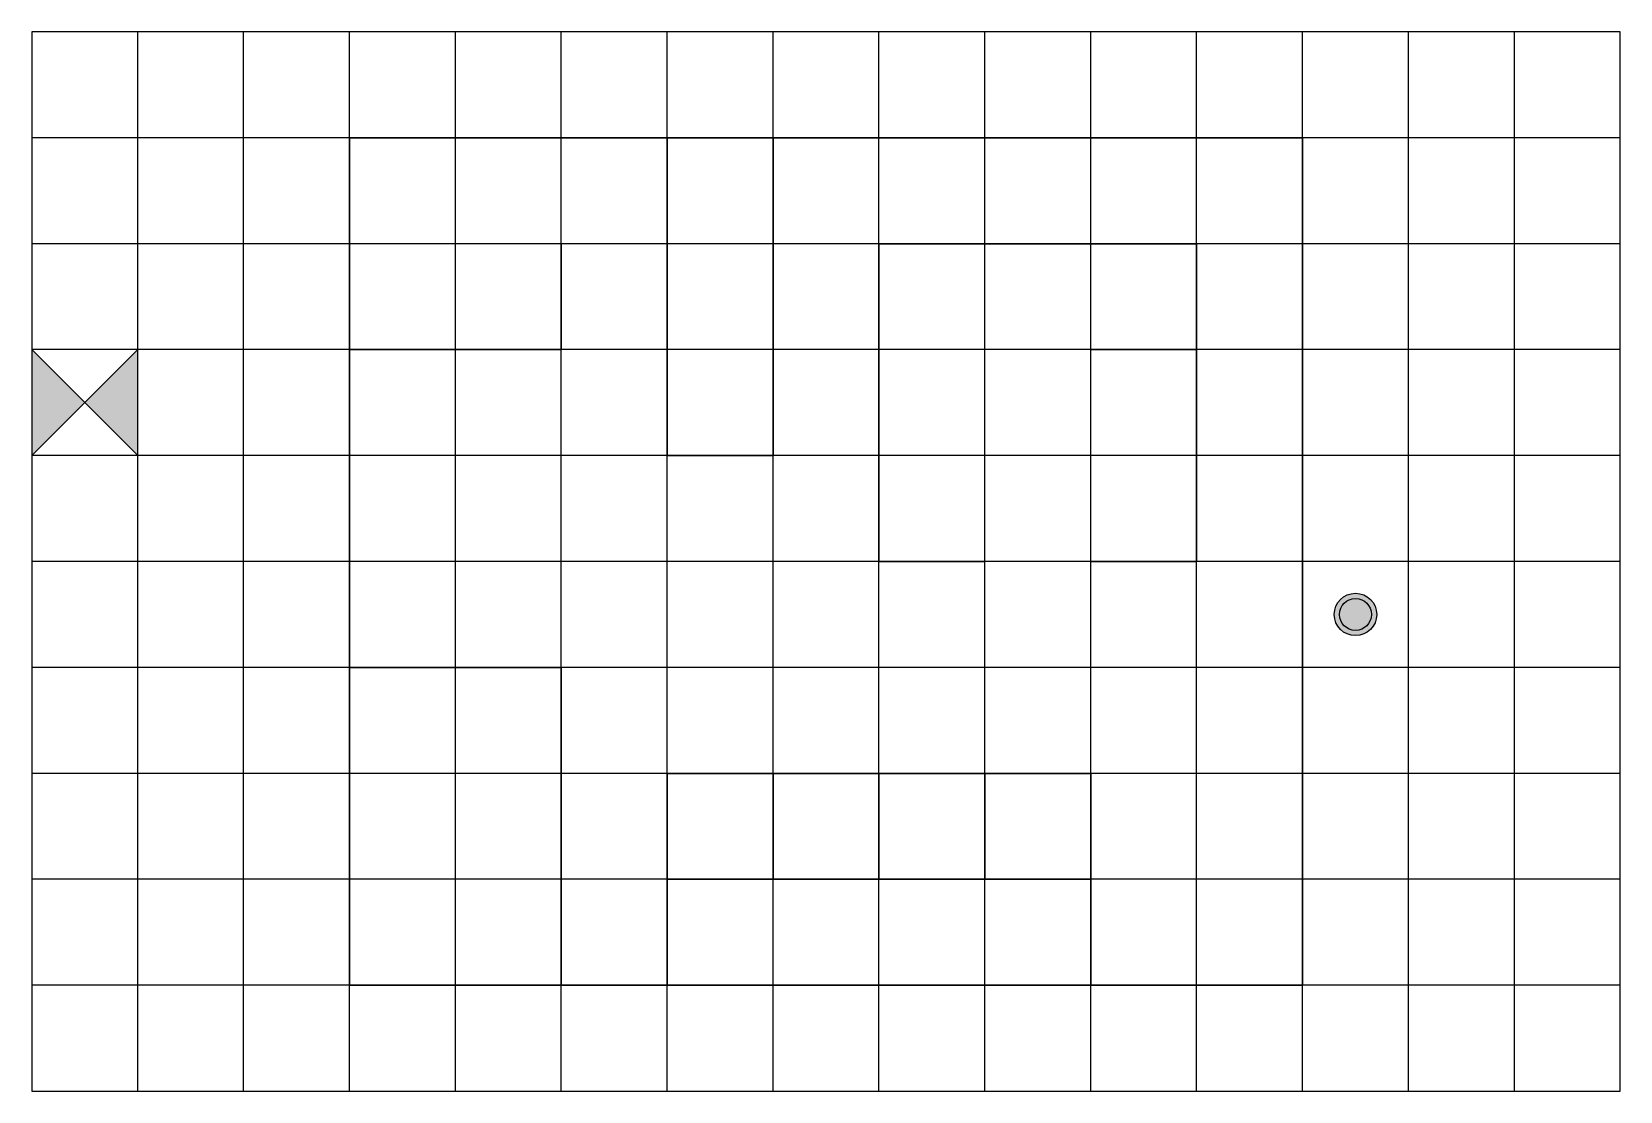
# Model space of a CAD drawing. Header units: millimetres. Extents: x 0 to 300, y 0 to 200.
import ezdxf

# ---------------------------------------------------------------- set-up
doc = ezdxf.new("R2010")
doc.units = ezdxf.units.MM
doc.layers.add('Beginning', color=7, linetype='Continuous')
doc.layers.add('Well', color=5, linetype='Continuous')
doc.layers.add('Door', color=32, linetype='Continuous', lineweight=30)
doc.layers.add('Monastery', color=7, linetype='Continuous', lineweight=30)

msp = doc.modelspace()

# ---------------------------------------------------------------- hatches: boundary and pattern name
at = {"layer": 'Beginning'}
h = msp.add_hatch(color=256, dxfattribs=at)
h.paths.add_polyline_path([(10, 130), (0, 140), (0, 120)])
h.paths.add_polyline_path([(20, 140), (10, 130), (20, 120)])
at = {"layer": 'Well'}
h = msp.add_hatch(color=7, dxfattribs=at)
h.paths.add_polyline_path([(246, 90, 1), (254, 90, 1)])
h.paths.add_polyline_path([(253, 90, -1), (247, 90, -1)], flags=16)
msp.add_hatch(color=256, dxfattribs=at).paths.add_polyline_path([(247, 90, 1), (253, 90, 1)])

# ---------------------------------------------------------------- linework, layer by layer
for p, q in [((20, 180), (20, 200)), ((40, 180), (40, 200)), ((60, 180), (60, 200)), ((80, 180), (80, 200)), ((100, 180), (100, 200)), ((120, 180), (120, 200)), ((140, 180), (140, 200)), ((160, 180), (160, 200)), ((180, 180), (180, 200)), ((200, 180), (200, 200)), ((220, 180), (220, 200)), ((240, 180), (240, 200)), ((260, 180), (260, 200)), ((280, 180), (280, 200)), ((20, 180), (0, 180)), ((20, 160), (20, 180)), ((40, 180), (20, 180)), ((40, 160), (40, 180)), ((60, 180), (40, 180)), ((80, 160), (80, 180)), ((100, 160), (100, 180)), ((160, 160), (160, 180)), ((180, 160), (180, 180)), ((200, 160), (200, 180)), ((220, 160), (220, 180)), ((260, 180), (240, 180)), ((280, 180), (260, 180)), ((260, 160), (260, 180)), ((280, 160), (280, 180)), ((300, 180), (280, 180)), ((20, 160), (0, 160)), ((20, 140), (20, 160)), ((40, 160), (20, 160)), ((40, 140), (40, 160)), ((60, 160), (40, 160)), ((80, 160), (60, 160)), ((80, 140), (80, 160)), ((100, 160), (80, 160)), ((120, 160), (100, 160)), ((140, 160), (120, 160)), ((160, 160), (140, 160)), ((180, 140), (180, 160)), ((200, 140), (200, 160)), ((240, 160), (220, 160)), ((260, 160), (240, 160)), ((260, 140), (260, 160)), ((280, 160), (260, 160)), ((280, 140), (280, 160)), ((300, 160), (280, 160)), ((20, 140), (0, 140)), ((20, 120), (20, 140)), ((40, 140), (20, 140)), ((40, 120), (40, 140)), ((60, 140), (40, 140)), ((80, 120), (80, 140)), ((100, 120), (100, 140)), ((120, 140), (100, 140)), ((140, 140), (120, 140)), ((160, 140), (140, 140)), ((180, 140), (160, 140)), ((180, 120), (180, 140)), ((200, 140), (180, 140)), ((200, 120), (200, 140)), ((240, 140), (220, 140)), ((260, 140), (240, 140)), ((280, 140), (260, 140)), ((260, 120), (260, 140)), ((280, 120), (280, 140)), ((300, 140), (280, 140)), ((20, 120), (0, 120)), ((20, 100), (20, 120)), ((40, 120), (20, 120)), ((40, 100), (40, 120)), ((60, 120), (40, 120)), ((80, 120), (60, 120)), ((80, 100), (80, 120)), ((100, 120), (80, 120)), ((100, 100), (100, 120)), ((120, 120), (100, 120)), ((120, 100), (120, 120)), ((140, 100), (140, 120)), ((160, 120), (140, 120)), ((180, 120), (160, 120)), ((180, 100), (180, 120)), ((200, 120), (180, 120)), ((200, 100), (200, 120)), ((220, 120), (200, 120)), ((240, 120), (220, 120)), ((260, 120), (240, 120)), ((260, 100), (260, 120)), ((280, 120), (260, 120)), ((280, 100), (280, 120)), ((300, 120), (280, 120)), ((20, 100), (0, 100)), ((20, 80), (20, 100)), ((40, 100), (20, 100)), ((40, 80), (40, 100)), ((60, 100), (40, 100)), ((80, 100), (60, 100)), ((80, 80), (80, 100)), ((100, 100), (80, 100)), ((100, 80), (100, 100)), ((120, 100), (100, 100)), ((120, 80), (120, 100)), ((140, 100), (120, 100)), ((140, 80), (140, 100)), ((160, 100), (140, 100)), ((160, 80), (160, 100)), ((180, 80), (180, 100)), ((200, 100), (180, 100)), ((200, 80), (200, 100)), ((240, 100), (220, 100)), ((220, 80), (220, 100)), ((260, 100), (240, 100)), ((280, 100), (260, 100)), ((260, 80), (260, 100)), ((300, 100), (280, 100)), ((280, 80), (280, 100)), ((20, 80), (0, 80)), ((20, 60), (20, 80)), ((40, 80), (20, 80)), ((40, 60), (40, 80)), ((60, 80), (40, 80)), ((80, 60), (80, 80)), ((120, 80), (100, 80)), ((120, 60), (120, 80)), ((140, 80), (120, 80)), ((140, 60), (140, 80)), ((160, 80), (140, 80)), ((160, 60), (160, 80)), ((180, 80), (160, 80)), ((180, 60), (180, 80)), ((200, 80), (180, 80)), ((200, 60), (200, 80)), ((220, 80), (200, 80)), ((220, 60), (220, 80)), ((240, 80), (220, 80)), ((260, 80), (240, 80)), ((280, 80), (260, 80)), ((260, 60), (260, 80)), ((280, 60), (280, 80)), ((300, 80), (280, 80)), ((20, 60), (0, 60)), ((20, 40), (20, 60)), ((40, 60), (20, 60)), ((40, 40), (40, 60)), ((60, 60), (40, 60)), ((80, 60), (60, 60)), ((80, 40), (80, 60)), ((100, 60), (80, 60)), ((120, 60), (100, 60)), ((220, 60), (200, 60)), ((220, 40), (220, 60)), ((240, 60), (220, 60)), ((260, 60), (240, 60)), ((260, 40), (260, 60)), ((280, 60), (260, 60)), ((280, 40), (280, 60)), ((300, 60), (280, 60)), ((20, 40), (0, 40)), ((20, 20), (20, 40)), ((40, 40), (20, 40)), ((40, 20), (40, 40)), ((60, 40), (40, 40)), ((80, 40), (60, 40)), ((80, 20), (80, 40)), ((100, 40), (80, 40)), ((120, 40), (100, 40)), ((140, 20), (140, 40)), ((160, 20), (160, 40)), ((180, 20), (180, 40)), ((220, 40), (200, 40)), ((220, 20), (220, 40)), ((240, 40), (220, 40)), ((260, 40), (240, 40)), ((280, 40), (260, 40)), ((260, 20), (260, 40)), ((280, 20), (280, 40)), ((300, 40), (280, 40)), ((20, 20), (0, 20)), ((20, 0), (20, 20)), ((40, 20), (20, 20)), ((40, 0), (40, 20)), ((60, 20), (40, 20)), ((60, 0), (60, 20)), ((80, 0), (80, 20)), ((100, 0), (100, 20)), ((120, 0), (120, 20)), ((140, 0), (140, 20)), ((160, 0), (160, 20)), ((180, 0), (180, 20)), ((200, 0), (200, 20)), ((220, 0), (220, 20)), ((260, 20), (240, 20)), ((240, 0), (240, 20)), ((260, 0), (260, 20)), ((280, 20), (260, 20)), ((280, 0), (280, 20)), ((300, 20), (280, 20))]:
    msp.add_line(p, q)
msp.add_lwpolyline([(300, 60), (300, 80), (300, 100), (300, 120), (300, 140), (300, 160), (300, 180), (300, 200), (280, 200), (260, 200), (240, 200), (220, 200), (200, 200), (180, 200), (160, 200), (140, 200), (120, 200), (100, 200), (80, 200), (60, 200), (40, 200), (20, 200), (0, 200), (0, 180), (0, 160), (0, 140), (0, 120), (0, 100), (0, 80), (0, 60), (0, 40), (0, 20), (0, 0), (20, 0), (40, 0), (60, 0), (80, 0), (100, 0), (120, 0), (140, 0), (160, 0), (180, 0), (200, 0), (220, 0), (240, 0), (260, 0), (280, 0), (300, 0), (300, 20), (300, 40)], close=True)
at = {"layer": 'Beginning'}
for p, q in [((0, 120), (20, 140)), ((20, 120), (0, 140))]:
    msp.add_line(p, q, dxfattribs=at)
at = {"layer": 'Door'}
for p, q in [((60, 100), (60, 120)), ((140, 120), (120, 120)), ((60, 80), (60, 100)), ((240, 40), (240, 60)), ((100, 20), (100, 40)), ((120, 20), (120, 40)), ((140, 40), (120, 40)), ((160, 40), (140, 40)), ((180, 40), (160, 40)), ((200, 40), (180, 40))]:
    msp.add_line(p, q, dxfattribs=at)
at = {"layer": 'Monastery'}
for p, q in [((60, 160), (60, 180)), ((80, 180), (60, 180)), ((100, 180), (80, 180)), ((120, 180), (100, 180)), ((120, 160), (120, 180)), ((140, 180), (120, 180)), ((140, 160), (140, 180)), ((160, 180), (140, 180)), ((180, 180), (160, 180)), ((200, 180), (180, 180)), ((220, 180), (200, 180)), ((240, 180), (220, 180)), ((240, 160), (240, 180)), ((60, 140), (60, 160)), ((100, 140), (100, 160)), ((120, 140), (120, 160)), ((140, 140), (140, 160)), ((160, 140), (160, 160)), ((180, 160), (160, 160)), ((200, 160), (180, 160)), ((220, 160), (200, 160)), ((220, 140), (220, 160)), ((240, 140), (240, 160)), ((60, 120), (60, 140)), ((80, 140), (60, 140)), ((100, 140), (80, 140)), ((120, 120), (120, 140)), ((140, 120), (140, 140)), ((160, 120), (160, 140)), ((220, 140), (200, 140)), ((220, 120), (220, 140)), ((240, 120), (240, 140)), ((160, 100), (160, 120)), ((220, 100), (220, 120)), ((240, 100), (240, 120)), ((180, 100), (160, 100)), ((220, 100), (200, 100)), ((240, 80), (240, 100)), ((60, 60), (60, 80)), ((80, 80), (60, 80)), ((100, 80), (80, 80)), ((100, 60), (100, 80)), ((240, 60), (240, 80)), ((60, 40), (60, 60)), ((100, 40), (100, 60)), ((120, 40), (120, 60)), ((140, 60), (120, 60)), ((140, 40), (140, 60)), ((160, 60), (140, 60)), ((160, 40), (160, 60)), ((180, 60), (160, 60)), ((180, 40), (180, 60)), ((200, 60), (180, 60)), ((200, 40), (200, 60)), ((60, 20), (60, 40)), ((200, 20), (200, 40)), ((240, 20), (240, 40)), ((80, 20), (60, 20)), ((100, 20), (80, 20)), ((120, 20), (100, 20)), ((140, 20), (120, 20)), ((160, 20), (140, 20)), ((180, 20), (160, 20)), ((200, 20), (180, 20)), ((220, 20), (200, 20)), ((240, 20), (220, 20))]:
    msp.add_line(p, q, dxfattribs=at)
at = {"layer": 'Well', "color": 7}
msp.add_circle((250, 90), 4, dxfattribs=at)
at = {"layer": 'Well'}
msp.add_circle((250, 90), 3, dxfattribs=at)

doc.saveas('drawing.dxf')
